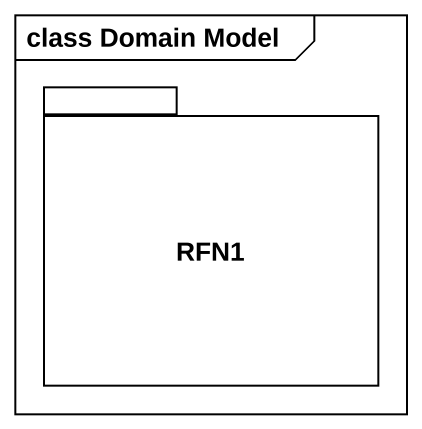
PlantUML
@startuml
mainframe class Domain Model
package RFN1 {
}
@enduml
